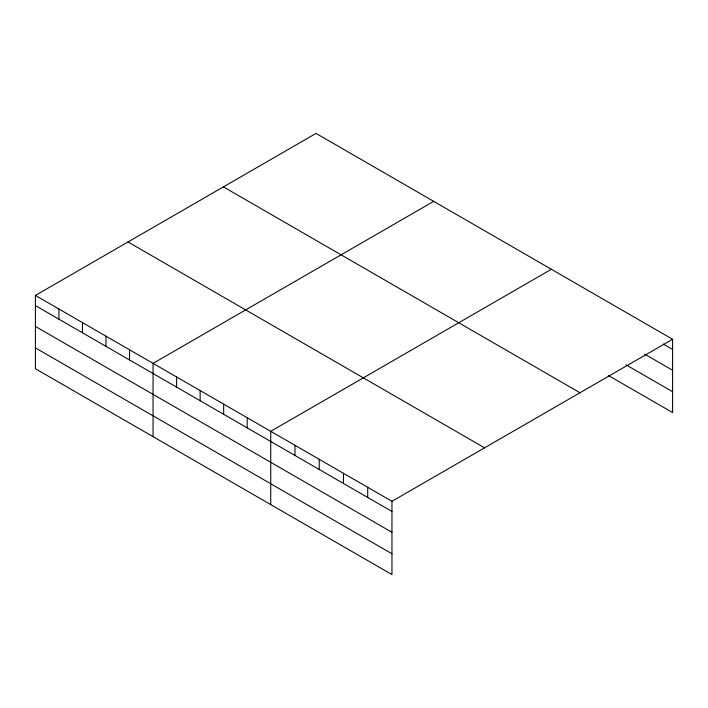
<?xml version="1.0" encoding="UTF-8"?>
<svg xmlns="http://www.w3.org/2000/svg" width="708" height="708" viewBox="0 0 708 708"><rect width="100%" height="100%" fill="white"/><g stroke="black" fill="none" stroke-linecap="round" stroke-linejoin="round"><path stroke-width="1.06" d="M35.4 295.44L391.958 501.299L391.958 574.586L35.4 368.726L35.4 295.44L316.042 133.414L672.6 339.274L672.6 412.56L608.252 375.408M433.703 201.346L153.061 363.381L153.061 436.659M551.373 269.288L270.73 431.314L270.73 504.592M391.958 501.299L672.6 339.274M663.272 344.053L672.6 349.433M644.625 354.115L672.6 370.266M625.969 364.806L672.6 391.728M223.427 186.885L579.985 392.745M128.015 241.977L484.573 447.837M35.4 305.599L391.958 511.459M35.4 326.432L391.958 532.292M35.4 347.894L391.958 553.753M367.718 487.308L367.718 497.459M343.469 473.307L343.469 483.467M319.219 459.306L319.219 469.466M294.979 445.305L294.979 455.465M247.198 417.72L247.198 427.88M223.666 404.135L223.666 414.295M200.134 390.55L200.134 400.71M176.602 376.966L176.602 387.126M129.529 349.787L129.529 359.947M105.996 336.203L105.996 346.362M82.464 322.618L82.464 332.778M58.932 309.033L58.932 319.193"/></g></svg>
